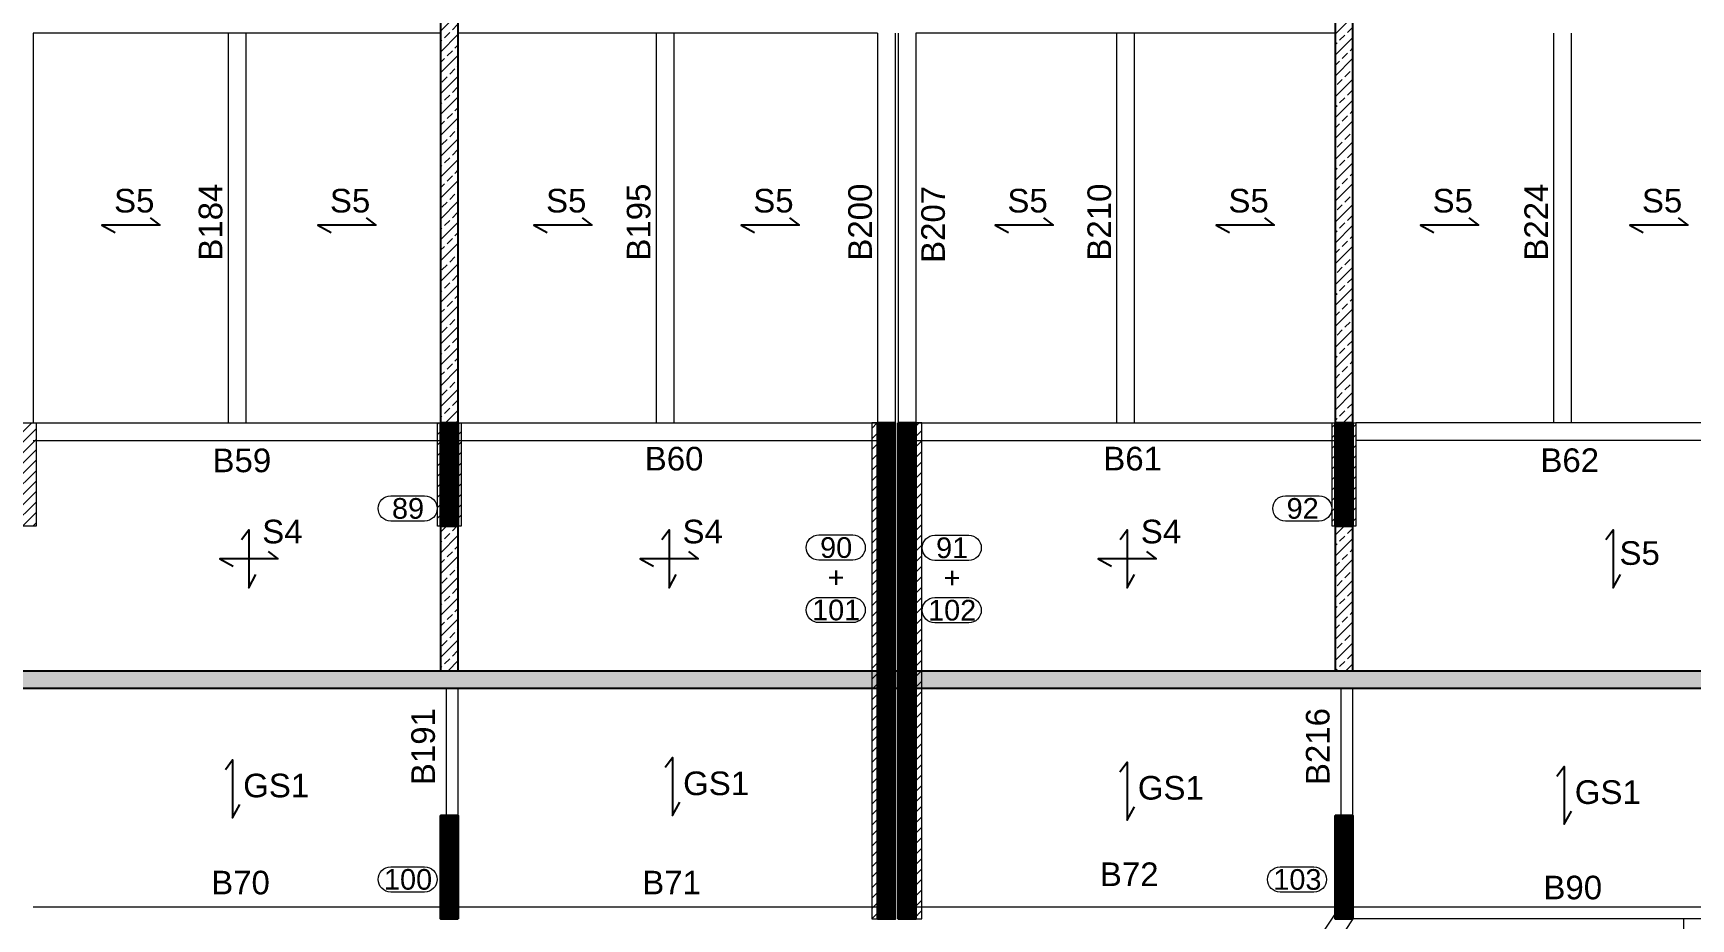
# Model space of a CAD drawing. Header units: millimetres. Extents: x -954 to 225541, y -300291 to -180647.
# Drawn here: x 49665 to 77738, y -239639 to -224639 of the extents above; entities that cross this region are included whole.
import ezdxf
from ezdxf.enums import TextEntityAlignment as Align

# ---------------------------------------------------------------- set-up
doc = ezdxf.new("R2010")
doc.units = ezdxf.units.MM
doc.header["$LTSCALE"] = 100
doc.header["$MEASUREMENT"] = 0
for name, color, linetype, lineweight in [('BEAM', 191, 'Continuous', 20), ('BEAM NO (H)', 121, 'Continuous', 20), ('BEAM NO (V)', 121, 'Continuous', 20), ('COL HATCH', 67, 'Continuous', 25), ('colno', 11, 'Continuous', 15), ('COLUMN', 84, 'Continuous', 30), ('RET WALL', 31, 'Continuous', 30), ('RET WALL HATCH', 57, 'Continuous', 13), ('SLAB MARK', 241, 'Continuous', 25), ('SLAB NO', 52, 'Continuous', 25)]:
    doc.layers.add(name, color=color, linetype=linetype, lineweight=lineweight)
doc.styles.add('ARIAL', font='arial.ttf')
pattern_1 = [(45, (-325852.978, -599340.706), (-8.83883476, 8.83883476), [])]
pattern_2 = [(45, (180198, 657046.5), (-176.776695, 176.776695), []), (45, (180374.77, 657046.5), (-176.776695, 176.776695), [125, -62.5])]
pattern_3 = [(45, (-46170.95, -917447.999), (-8.83883476, 8.83883476), [])]
pattern_4 = [(45, (98282.85, 893795.44), (-88.388348, 88.388348), [])]

# ---------------------------------------------------------------- blocks, each defined once
blk = doc.blocks.new('Z$W@#162E370D')
at = {"layer": 'COL HATCH', "lineweight": 9}
h = blk.add_hatch(dxfattribs=at)
h.set_pattern_fill('ANSI31', color=99, scale=1000, style=0)
h.set_pattern_definition(pattern_4)
h.paths.add_polyline_path([(-32200, 5510), (-32200, 3760), (-32600, 3760), (-32600, 5510)])
h = blk.add_hatch(dxfattribs=at)
h.set_pattern_fill('ANSI31', color=99, scale=1000, style=0)
h.set_pattern_definition(pattern_4)
h.paths.add_polyline_path([(-25000, 5510), (-25000, 3760), (-25400, 3760), (-25400, 5510)])
h = blk.add_hatch(dxfattribs=at)
h.set_pattern_fill('ANSI31', color=99, scale=1000, style=0)
h.set_pattern_definition(pattern_4)
h.paths.add_polyline_path([(-17650, 5510), (-18050, 5510), (-18050, -2890), (-17650, -2890)])
h = blk.add_hatch(dxfattribs=at)
h.set_pattern_fill('ANSI31', color=99, scale=1000, style=0)
h.set_pattern_definition(pattern_4)
h.paths.add_polyline_path([(-17200, 5510), (-17600, 5510), (-17600, -2890), (-17200, -2890)])
h = blk.add_hatch(dxfattribs=at)
h.set_pattern_fill('ANSI31', color=99, scale=1000, style=0)
h.set_pattern_definition(pattern_4)
h.paths.add_polyline_path([(-9850, 5510), (-9850, 3760), (-10250, 3760), (-10250, 5510)])
at = {"layer": 'COLUMN', "lineweight": 13}
for points in [[(-32200, 5510), (-32200, 3760), (-32600, 3760), (-32600, 5510)], [(-25000, 5510), (-25000, 3760), (-25400, 3760), (-25400, 5510)], [(-17650, 5510), (-18050, 5510), (-18050, -2890), (-17650, -2890)], [(-17200, 5510), (-17600, 5510), (-17600, -2890), (-17200, -2890)], [(-9850, 5510), (-9850, 3760), (-10250, 3760), (-10250, 5510)]]:
    blk.add_lwpolyline(points, close=True, dxfattribs=at)

msp = doc.modelspace()

# ---------------------------------------------------------------- hatches: boundary and pattern name
at = {"layer": 'COL HATCH'}
h = msp.add_hatch(dxfattribs=at)
h.set_pattern_fill('ANSI31', color=256, scale=100, style=0)
h.set_pattern_definition(pattern_1)
h.paths.add_polyline_path([(56865.2, -231238.9), (56865.2, -232988.9), (56565.2, -232988.9), (56565.2, -231238.9)])
h = msp.add_hatch(dxfattribs=at)
h.set_pattern_fill('ANSI31', color=256, scale=100, style=0)
h.set_pattern_definition(pattern_3)
h.paths.add_polyline_path([(56565.2, -231238.9), (56865.2, -231238.9), (56865.2, -232988.9), (56565.2, -232988.9)])
h = msp.add_hatch(dxfattribs=at)
h.set_pattern_fill('ANSI31', color=256, scale=100, style=0)
h.set_pattern_definition(pattern_3)
h.paths.add_polyline_path([(63965.2, -231238.9), (64265.2, -231238.9), (64265.2, -239638.9), (63965.2, -239638.9)])
h = msp.add_hatch(dxfattribs=at)
h.set_pattern_fill('ANSI31', color=256, scale=100, style=0)
h.set_pattern_definition(pattern_3)
h.paths.add_polyline_path([(64315.2, -231238.9), (64615.2, -231238.9), (64615.2, -239638.9), (64315.2, -239638.9)])
h = msp.add_hatch(dxfattribs=at)
h.set_pattern_fill('ANSI31', color=256, scale=100, style=0)
h.set_pattern_definition(pattern_3)
h.paths.add_polyline_path([(71715.2, -231238.9), (72015.2, -231238.9), (72015.2, -232988.9), (71715.2, -232988.9)])
h = msp.add_hatch(dxfattribs=at)
h.set_pattern_fill('ANSI31', color=256, scale=100, style=0)
h.set_pattern_definition(pattern_1)
h.paths.add_polyline_path([(56865.2, -239638.9), (56865.2, -237888.9), (56565.2, -237888.9), (56565.2, -239638.9)])
h = msp.add_hatch(dxfattribs=at)
h.set_pattern_fill('ANSI31', color=256, scale=100, style=0)
h.set_pattern_definition(pattern_1)
h.paths.add_polyline_path([(72015.2, -239638.9), (72015.2, -237888.9), (71715.2, -237888.9), (71715.2, -239638.9)])
at = {"layer": 'RET WALL HATCH'}
h = msp.add_hatch(dxfattribs=at)
h.set_pattern_fill('ANSI33', color=256, scale=1000, style=0)
h.set_pattern_definition([(45, (360396, 1349499.23), (-176.776695, 176.776695), []), (45, (360572.77, 1349499.23), (-176.776695, 176.776695), [125, -62.5])])
h.paths.add_polyline_path([(45465.2, -235437.9), (81565.2, -235437.9), (81565.2, -230588.9), (83765.2, -230588.9), (83765.2, -198838.9), (45465.2, -198838.9)], flags=16)
h.paths.add_polyline_path([(81865.2, -230888.9), (81865.2, -235737.9), (45165.2, -235737.9), (45165.2, -198538.9), (84065.2, -198538.9), (84065.2, -230888.9)])
h = msp.add_hatch(dxfattribs=at)
h.set_pattern_fill('ANSI33', color=256, scale=1000, style=0)
h.set_pattern_definition(pattern_2)
h.paths.add_polyline_path([(56865.2, -223688.9), (61865.2, -223688.9), (61865.2, -220438.9), (61565.2, -220438.9), (61565.2, -223388.9), (56565.2, -223388.9), (56565.2, -235437.9), (56865.2, -235437.9)])
h = msp.add_hatch(dxfattribs=at)
h.set_pattern_fill('ANSI33', color=256, scale=1000, style=0)
h.set_pattern_definition(pattern_2)
h.paths.add_polyline_path([(71715.2, -220489.1), (71715.2, -235437.9), (72015.2, -235437.9), (72015.2, -220489.1)])

# ---------------------------------------------------------------- linework, layer by layer
at = {"layer": 'BEAM'}
for p, q in [((56565.2, -224638.9), (49665.2, -224638.9)), ((49665.2, -224638.9), (49665.2, -231238.9)), ((52965.2, -224638.9), (52965.2, -231238.9)), ((53265.2, -224638.9), (53265.2, -231238.9)), ((63965.2, -224638.9), (56865.2, -224638.9)), ((60215.2, -224638.9), (60215.2, -231238.9)), ((60515.2, -224638.9), (60515.2, -231238.9)), ((63965.2, -224638.9), (63965.2, -231238.9)), ((64265.2, -224638.9), (64265.2, -231238.9)), ((64311.6, -224638.9), (64311.6, -231238.9)), ((71715.2, -224638.9), (64611.6, -224638.9)), ((64611.6, -224638.9), (64611.6, -231238.9)), ((68015.2, -231238.9), (68015.2, -224638.9)), ((68315.2, -231238.9), (68315.2, -224638.9)), ((75415.2, -231238.9), (75415.2, -224638.9)), ((75715.2, -231238.9), (75715.2, -224638.9)), ((49665.2, -231238.9), (56565.2, -231238.9)), ((56865.2, -231238.9), (63965.2, -231238.9)), ((64611.6, -231238.9), (71715.2, -231238.9)), ((79065.2, -231238.9), (72065.2, -231238.9)), ((49665.2, -231538.9), (56565.2, -231538.9)), ((56865.2, -231538.9), (63965.2, -231538.9)), ((64611.6, -231538.9), (71715.2, -231538.9)), ((79065.2, -231538.9), (72065.2, -231538.9)), ((56665.2, -237888.9), (56665.2, -235737.9)), ((56865.2, -237888.9), (56865.2, -235737.9)), ((71815.2, -237888.9), (71815.2, -235737.9)), ((72015.2, -237888.9), (72015.2, -235737.9)), ((56565.2, -239438.9), (49665.2, -239438.9)), ((63965.2, -239438.9), (56865.2, -239438.9)), ((71715.2, -239438.9), (64615.2, -239438.9)), ((79115.2, -239438.9), (72015.2, -239438.9)), ((71765.5, -239472.6), (67456.7, -245938.9)), ((72015.2, -239638.9), (67817.2, -245938.9)), ((79115.2, -239638.9), (72015.2, -239638.9)), ((77615.2, -239638.9), (77615.2, -242771.9))]:
    msp.add_line(p, q, dxfattribs=at)
at = {"layer": 'colno', "elevation": -1455.5}
for points in [[(55721.1, -232901.9, -1), (55721.1, -232474.5), (56293.7, -232474.5, -1), (56293.7, -232901.9)], [(70871.1, -232901.9, -1), (70871.1, -232474.5), (71443.7, -232474.5, -1), (71443.7, -232901.9)], [(62971.1, -233564.8, -1), (62971.1, -233137.4), (63543.7, -233137.4, -1), (63543.7, -233564.8)], [(64935.4, -233568.6, -1), (64935.4, -233141.2), (65507.9, -233141.2, -1), (65507.9, -233568.6)], [(62971.1, -234622.3, -1), (62971.1, -234194.9), (63543.7, -234194.9, -1), (63543.7, -234622.3)], [(64935.4, -234626, -1), (64935.4, -234198.6), (65507.9, -234198.6, -1), (65507.9, -234626)], [(55721.1, -239184.4, -1), (55721.1, -238757), (56293.7, -238757, -1), (56293.7, -239184.4)], [(70781.7, -239186, -1), (70781.7, -238758.6), (71354.3, -238758.6, -1), (71354.3, -239186)]]:
    msp.add_lwpolyline(points, format="xyb", close=True, dxfattribs=at)
at = {"layer": 'COLUMN'}
for points in [[(56565.2, -231238.9), (56865.2, -231238.9), (56865.2, -232988.9), (56565.2, -232988.9)], [(63965.2, -231238.9), (64265.2, -231238.9), (64265.2, -239638.9), (63965.2, -239638.9)], [(64315.2, -231238.9), (64615.2, -231238.9), (64615.2, -239638.9), (64315.2, -239638.9)], [(71715.2, -231238.9), (72015.2, -231238.9), (72015.2, -232988.9), (71715.2, -232988.9)], [(56865.2, -239638.9), (56865.2, -237888.9), (56565.2, -237888.9), (56565.2, -239638.9)], [(72015.2, -239638.9), (72015.2, -237888.9), (71715.2, -237888.9), (71715.2, -239638.9)]]:
    msp.add_lwpolyline(points, close=True, dxfattribs=at)
at = {"layer": 'RET WALL', "lineweight": 25}
for points in [[(81865.2, -230888.9), (81865.2, -235737.9), (45165.2, -235737.9), (45165.2, -198538.9), (84065.2, -198538.9), (84065.2, -230888.9)], [(45465.2, -235437.9), (81565.2, -235437.9), (81565.2, -230588.9), (83765.2, -230588.9), (83765.2, -198838.9), (45465.2, -198838.9)], [(56865.2, -223688.9), (61865.2, -223688.9), (61865.2, -220438.9), (61565.2, -220438.9), (61565.2, -223388.9), (56565.2, -223388.9), (56565.2, -235437.9), (56865.2, -235437.9), (56865.2, -223688.9)], [(71715.2, -220489.1), (71715.2, -235437.9), (72015.2, -235437.9), (72015.2, -220489.1)]]:
    msp.add_lwpolyline(points, close=True, dxfattribs=at)
at = {"layer": 'SLAB MARK'}
for points in [[(51648.1, -227767.9), (51811.7, -227890.7), (50830.1, -227890.7), (51055.1, -228013.5)], [(55303.5, -227767.9), (55467.1, -227890.7), (54485.5, -227890.7), (54710.5, -228013.5)], [(58963.9, -227767.9), (59127.5, -227890.7), (58145.9, -227890.7), (58370.8, -228013.5)], [(62472.4, -227767.9), (62636, -227890.7), (61654.4, -227890.7), (61879.4, -228013.5)], [(66776.5, -227767.9), (66940.1, -227890.7), (65958.5, -227890.7), (66183.4, -228013.5)], [(70519.8, -227767.9), (70683.4, -227890.7), (69701.8, -227890.7), (69926.8, -228013.5)], [(73976.8, -227767.9), (74140.4, -227890.7), (73158.8, -227890.7), (73383.8, -228013.5)], [(77521.5, -227767.9), (77685.1, -227890.7), (76703.5, -227890.7), (76928.5, -228013.5)], [(53193.1, -233215.4), (53315.9, -233051.8), (53315.9, -234033.4), (53438.7, -233808.4)], [(60310.9, -233215.4), (60433.7, -233051.8), (60433.7, -234033.4), (60556.5, -233808.4)], [(68071.4, -233215.4), (68194.2, -233051.8), (68194.2, -234033.4), (68317, -233808.4)], [(76300.2, -233215.4), (76423, -233051.8), (76423, -234033.4), (76545.8, -233808.4)], [(53643.1, -233419.8), (53806.7, -233542.6), (52825.1, -233542.6), (53050, -233665.4)], [(60760.9, -233419.8), (60924.5, -233542.6), (59942.9, -233542.6), (60167.8, -233665.4)], [(68521.4, -233419.8), (68685, -233542.6), (67703.4, -233542.6), (67928.3, -233665.4)], [(60369.9, -237071.2), (60492.7, -236907.6), (60492.7, -237889.2), (60615.5, -237664.3)], [(52919.9, -237108.2), (53042.7, -236944.6), (53042.7, -237926.2), (53165.5, -237701.3)], [(68069.9, -237147.2), (68192.7, -236983.6), (68192.7, -237965.2), (68315.5, -237740.3)], [(75469.9, -237220.2), (75592.7, -237056.6), (75592.7, -238038.2), (75715.5, -237813.3)]]:
    msp.add_lwpolyline(points, dxfattribs=at)

# ---------------------------------------------------------------- block references
at = {"layer": 'COLUMN'}
msp.add_blockref('Z$W@#162E370D', (81915.2, -236748.9), dxfattribs=at)

# ---------------------------------------------------------------- texts
at = {"layer": 'BEAM NO (H)', "style": 'ARIAL'}
for s, p in [('B59', (53199.5, -231874.7, 0)), ('B60', (60519.4, -231845.5, 0)), ('B61', (68284.6, -231844.1, 0)), ('B62', (75686.6, -231870.9, 0)), ('B70', (53176.4, -239024.3, 0)), ('B71', (60476.4, -239024.3, 0)), ('B72', (68226.4, -238883.8, 0)), ('B90', (75737.8, -239108.3, 0))]:
    msp.add_text(s, height=400, dxfattribs=at).set_placement(p, align=Align.MIDDLE_CENTER)
at = {"layer": 'BEAM NO (V)', "style": 'ARIAL'}
for s, p in [('B184', (52668.8, -227839.5, 0)), ('B195', (59918.8, -227839.5, 0)), ('B200', (63668.8, -227839.5, 0)), ('B207', (64904.7, -227877.7, 0)), ('B210', (67718.8, -227839.5, 0)), ('B224', (75118.8, -227839.5, 0)), ('B191', (56268.8, -236721.2, 0)), ('B216', (71418.8, -236721.2, 0))]:
    msp.add_text(s, height=400, rotation=90, dxfattribs=at).set_placement(p, align=Align.MIDDLE_CENTER)
at = {"layer": 'colno', "style": 'ARIAL'}
for s, p in [('89', (56013.6, -232687.7, -11644)), ('92', (71163.6, -232687.7, -11644)), ('90', (63263.6, -233350.6, -11644)), ('91', (65227.9, -233354.4, -11644)), ('+', (63263.6, -233855.8, -11644)), ('+', (65227.9, -233859.6, -11644)), ('101', (63263.6, -234408.1, -11644)), ('102', (65227.9, -234411.8, -11644)), ('100', (56013.6, -238970.2, -11644)), ('103', (71074.2, -238971.8, -11644))]:
    msp.add_text(s, height=350, dxfattribs=at).set_placement(p, align=Align.MIDDLE_CENTER)
at = {"layer": 'SLAB NO', "style": 'ARIAL'}
for s, p in [('S5', (51035.4, -227676.1, 0)), ('S5', (54690.8, -227676.1, 0)), ('S5', (58351.1, -227676.1, 0)), ('S5', (61859.7, -227676.1, 0)), ('S5', (66163.8, -227676.1, 0)), ('S5', (69907.1, -227676.1, 0)), ('S5', (73364.1, -227676.1, 0)), ('S5', (76908.8, -227676.1, 0)), ('S4', (53544.1, -233279.6, 0)), ('S4', (60661.9, -233279.6, 0)), ('S4', (68422.4, -233279.6, 0)), ('S5', (76529.1, -233643.7, 0)), ('GS1', (53222, -237580.7, 0)), ('GS1', (60672, -237543.7, 0)), ('GS1', (68372, -237619.7, 0)), ('GS1', (75772, -237692.7, 0))]:
    msp.add_text(s, height=400, dxfattribs=at).set_placement(p)

doc.saveas('drawing.dxf')
